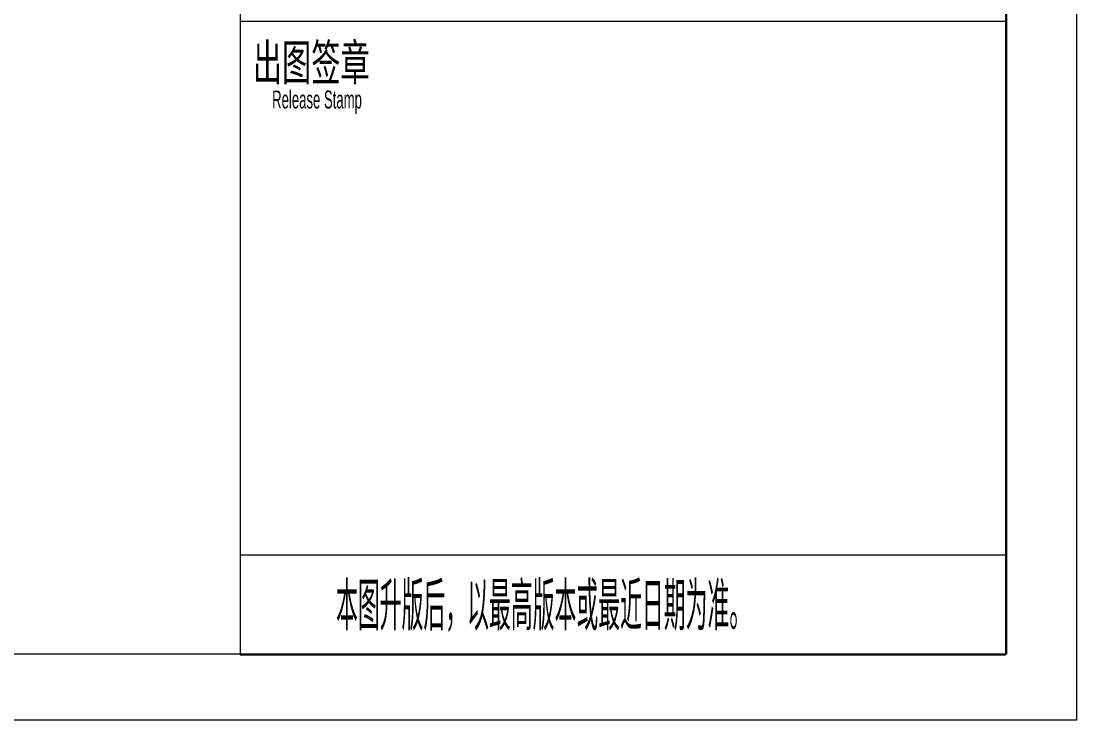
# Model space of a CAD drawing. Header units: millimetres. Extents: x 24 to 5990, y 50 to 4250.
# Drawn here: x 5244 to 5990, y 50 to 544 of the extents above; entities that cross this region are included whole.
import ezdxf

# ---------------------------------------------------------------- set-up
doc = ezdxf.new("R2010")
doc.units = ezdxf.units.MM
doc.linetypes.add('XKITLINE00', pattern=[0])
doc.layers.add('DrawingSheet', color=5, linetype='Continuous', lineweight=0)
doc.layers.add('OtherObjectType', color=1, linetype='Continuous', lineweight=0)
doc.styles.add('$TD_AUDIT_GENERATED_(CA)', font='ARIAL.TTF')

# ---------------------------------------------------------------- blocks, each defined once
blk = doc.blocks.new('*A3')
at = {"layer": 'DrawingSheet', "color": 5, "linetype": 'XKITLINE00', "lineweight": 0}
for p, q in [((5990, 50), (5990, 4250)), ((50, 50), (5990, 50))]:
    blk.add_line(p, q, dxfattribs=at)
blk = doc.blocks.new('*A5')
at = {"layer": 'OtherObjectType', "color": 7, "linetype": 'XKITLINE00', "lineweight": 0}
for p, q in [((5990, 50), (5990, 4250)), ((5399, 4202.98), (5399, 96)), ((5939.69, 4202.98), (5939.69, 96)), ((5940.31, 4203.49), (5940.31, 96.51)), ((5399, 543.97), (5939.69, 543.97)), ((5399, 166.63), (5939.69, 166.63)), ((5940.31, 96.51), (180.04, 96.51)), ((5399, 96), (5939.69, 96)), ((50, 50), (5990, 50))]:
    blk.add_line(p, q, dxfattribs=at)
at = {"layer": 'OtherObjectType', "color": 7, "style": '$TD_AUDIT_GENERATED_(CA)'}
for s, height, width, p in [('\\M+5B3F6\\M+5CDBC\\M+5C7A9\\M+5D5C2', 25.4268, 0.595, (5407.9, 501.98)), ('Release Stamp', 12.7134, 0.522006, (5421.57, 482.21)), ('\\M+5B1BE\\M+5CDBC\\M+5C9FD\\M+5B0E6\\M+5BAF3\\M+5A3AC\\M+5D2D4\\M+5D7EE\\M+5B8DF\\M+5B0E6\\M+5B1BE\\M+5BBF2\\M+5D7EE\\M+5BDFC\\M+5C8D5\\M+5C6DA\\M+5CEAA\\M+5D7BC\\M+5A1A3', 30, 0.37715, (5466.69, 116.51))]:
    blk.add_text(s, height=height, dxfattribs=dict(at, width=width)).set_placement(p)

msp = doc.modelspace()

# ---------------------------------------------------------------- block references
at = {"lineweight": 0}
for name in ['*A3', '*A5']:
    msp.add_blockref(name, (0, 0), dxfattribs=at)

doc.saveas('drawing.dxf')
